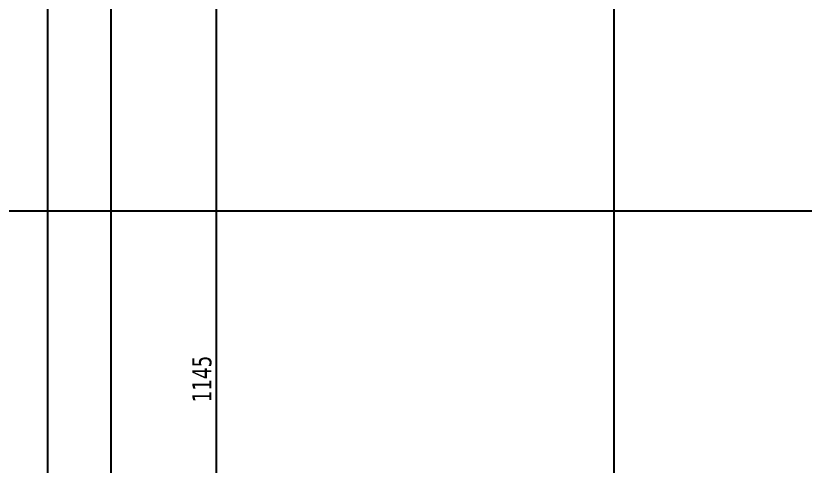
# Model space of a CAD drawing. Header units: millimetres. Extents: x 43168.9 to 43194.6, y -25545.1 to -25543.4.
# Drawn here: x 43169.1679 to 43169.317, y -25544.682 to -25544.597 of the extents above; entities that cross this region are included whole.
import ezdxf

# ---------------------------------------------------------------- set-up
doc = ezdxf.new("R2010")
doc.units = ezdxf.units.MM
doc.header["$LTSCALE"] = 200
doc.linetypes.add('DASHDOT2', pattern=[0.5, 0.25, -0.125, 0, -0.125])
doc.layers.add('aks_sgh', color=5, linetype='DASHDOT2')
doc.layers.add('olcuic_sgh', color=183, linetype='Continuous')
doc.styles.add('dim', font='VERDANA.TTF', dxfattribs={"width": 0.7})

msp = doc.modelspace()

# ---------------------------------------------------------------- linework, layer by layer
at = {"layer": 'aks_sgh'}
for p, q in [((43169.17388, -25543.74092), (43169.17388, -25544.78992)), ((43169.18588, -25543.74092), (43169.18588, -25544.78992)), ((43169.28088, -25543.74092), (43169.28088, -25544.78992)), ((43169.99088, -25544.63392), (43169.01488, -25544.63392))]:
    msp.add_line(p, q, dxfattribs=at)
at = {"layer": 'olcuic_sgh'}
msp.add_line((43169.20573, -25544.55067), (43169.20573, -25544.78027), dxfattribs=at)

# ---------------------------------------------------------------- texts
at = {"layer": 'olcuic_sgh', "color": 2, "style": 'dim', "width": 0.7}
msp.add_text('1145', height=0.0036, rotation=90, dxfattribs=at).set_placement((43169.20485, -25544.66999))

doc.saveas('drawing.dxf')
